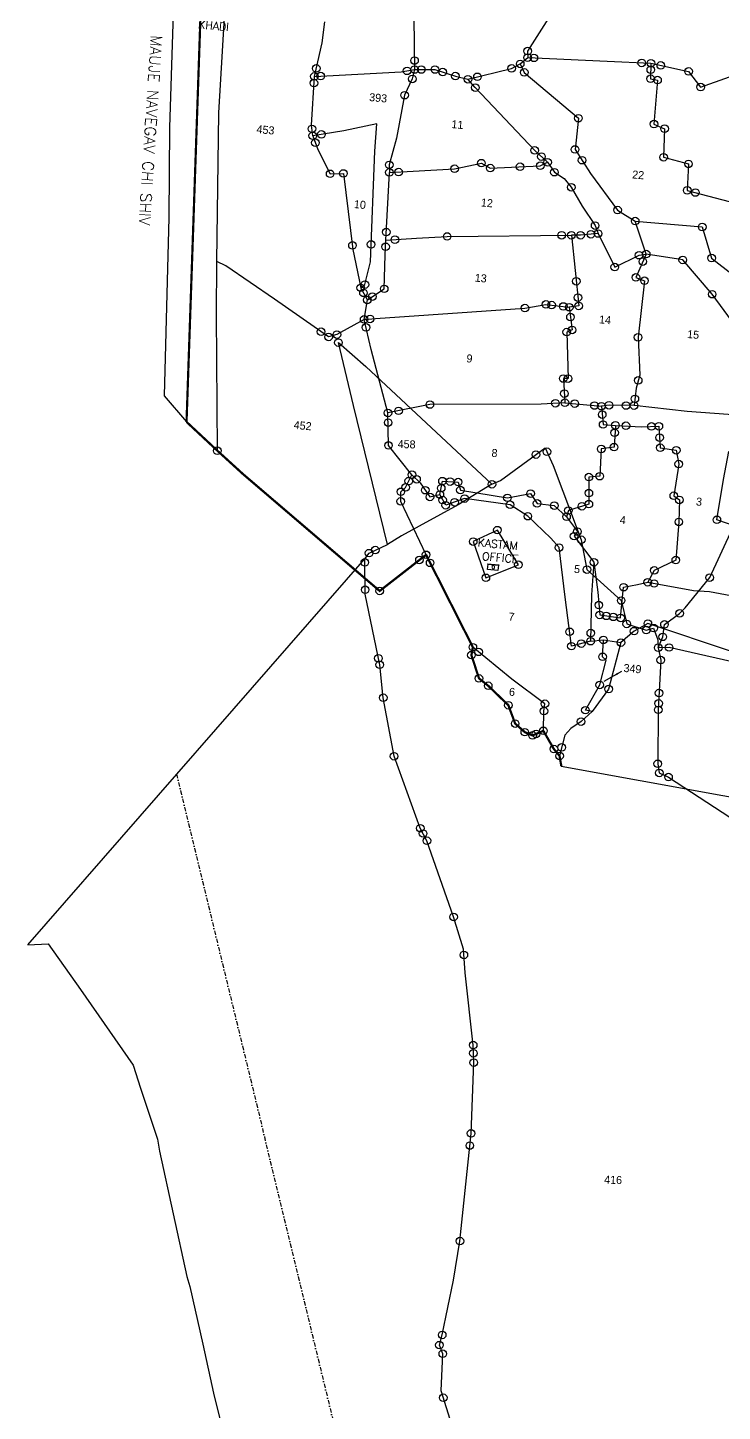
# Model space of a CAD drawing. Header units: metres. Extents: x 289133 to 292218, y 2093453 to 2100632.
# Drawn here: x 289133 to 289961, y 2096164 to 2097813 of the extents above; entities that cross this region are included whole.
import ezdxf
from ezdxf.enums import TextEntityAlignment as Align

# ---------------------------------------------------------------- set-up
doc = ezdxf.new("R2010")
doc.units = ezdxf.units.M
doc.header["$MEASUREMENT"] = 0
doc.linetypes.add('DASHDOT', pattern=[1, 0.5, -0.25, 0, -0.25])
for name, color, linetype in [('OFF', 1, 'Continuous'), ('OTHERS', 1, 'Continuous'), ('POLY_PARCEL', 6, 'Continuous'), ('POLY_WATER', 4, 'Continuous'), ('SYM_ARROW', 1, 'Continuous'), ('SYM_STONE', 1, 'Continuous'), ('TEXT_MAPIN', 7, 'Continuous'), ('TEXT_MAPOUT', 7, 'Continuous'), ('TEXT_PARCEL', 7, 'Continuous'), ('V_BOUND_LINE', 7, 'Continuous'), ('V_BOUND_STREAM_LINE', 7, 'DASHDOT')]:
    doc.layers.add(name, color=color, linetype=linetype)
doc.styles.get("Standard").update_dxf_attribs({"font": 'simplex.shx'})
doc.styles.add('TEXT_MAP', font='', dxfattribs={"height": 1.8})
doc.styles.get('TEXT_MAP').set_extended_font_data('Kruti Dev 050')
doc.dimstyles.get("Standard").update_dxf_attribs({"dimtxt": 0.18, "dimasz": 0.18, "dimexe": 0.18, "dimexo": 0.0625, "dimgap": 0.09, "dimtad": 0, "dimtih": 1, "dimtoh": 1, "dimdec": 4, "dimzin": 0, "dimdsep": 46, "dimtxsty": 'Standard', "dimcen": 0.09, "dimadec": 0, "dimazin": 0, "dimtfac": 1, "dimtdec": 4, "dimtofl": 0, "dimtmove": 0, "dimatfit": 3, "dimfxl": 1, "dimtolj": 1, "dimtzin": 0, "dimarcsym": 0})

# ---------------------------------------------------------------- blocks, each defined once
blk = doc.blocks.new('STONE')
blk.add_circle((0, 0), 0.851)
blk = doc.blocks.new('OFFICE')
for p, q in [((-2.98, 2.85), (2.98, 2.85)), ((-2.98, 2.69), (2.98, 2.69)), ((-2.68, 0), (-2.68, 2.69)), ((2.68, 0), (-2.68, 0)), ((2.14, 2.69), (-2.14, 2.69)), ((2.68, 2.69), (2.68, 0))]:
    blk.add_line(p, q)
for points in [[(-2.98, 2.85), (-2.98, 2.69)], [(2.98, 2.85), (2.98, 2.69)]]:
    blk.add_lwpolyline(points)
blk.add_text('O', height=1.8).set_placement((-0.71, 0.53))
blk = doc.blocks.new('TEXTARROW')
blk.add_leader([(0.04, -0.01), (8.68, -0.01)], dimstyle='Standard', override={"dimtxt": 2.5, "dimasz": 2.5, "dimexe": 1.25, "dimexo": 0.625, "dimgap": 0.625, "dimtad": 1, "dimtih": 0, "dimtoh": 0, "dimzin": 8, "dimcen": 2.5, "dimtofl": 1})

msp = doc.modelspace()

# ---------------------------------------------------------------- linework, layer by layer
for centre in [(289503.4, 2097437.4), (289738.8, 2097303.9), (289751.9, 2097307.4), (289686.3, 2097268.6), (289792.8, 2097202.5), (289539.9, 2097186.5), (289547.4, 2097190.1), (289534.9, 2097175.5), (289799.5, 2097166.8), (289945.8, 2097157.3), (289535.3, 2097142.9), (289840.3, 2097130), (289909.9, 2097114.7), (289846.9, 2097102.1), (289870.1, 2097094.8), (289879, 2097097.1), (289889.8, 2097086.7), (289891.9, 2097101.6), (289884.5, 2097073.8), (289897.3, 2097074), (289551.1, 2097061.1), (289887.4, 2097059), (289552.7, 2097053.4), (289556.9, 2097014.2), (289884.9, 2097007.4), (289885.5, 2097019.7), (289884.5, 2096999.7), (289569.8, 2096944.3), (289883.8, 2096935.4), (289885.7, 2096924.5), (289896.7, 2096919.6), (289601, 2096858.5), (289604.3, 2096852.3), (289608.9, 2096843.7), (289640.7, 2096752.9), (289652.9, 2096707.6), (289664, 2096600.1), (289664.3, 2096590.4), (289664.7, 2096579.3), (289661.5, 2096494.8), (289660, 2096480.4), (289648.2, 2096366.6), (289627.1, 2096254.6), (289623.8, 2096242.5), (289627.8, 2096232.2), (289628.4, 2096179.8)]:
    msp.add_circle(centre, 4.51)
at = {"layer": 'OFF'}
msp.add_line((289133.3, 2096719.8), (289534.8, 2097179.6), dxfattribs=at)
for points in [[(289295.9, 2097374), (289322.5, 2097342.9)], [(289769, 2096932.6), (290440.6, 2096810.7)]]:
    msp.add_lwpolyline(points, dxfattribs=at)
at = {"layer": 'POLY_PARCEL'}
for p, q in [((289521.3, 2097362.5), (289503.4, 2097437.4)), ((289503.4, 2097437.4), (289536.1, 2097409)), ((289536.1, 2097409), (289686.3, 2097268.6)), ((289562.1, 2097196.9), (289521.3, 2097362.5)), ((289696.5, 2097273.2), (289749.9, 2097311.9)), ((289749.9, 2097311.9), (289759.3, 2097290.8)), ((289759.3, 2097290.8), (289792.8, 2097202.5)), ((289686.3, 2097268.6), (289696.5, 2097273.2)), ((289686.3, 2097268.6), (289646, 2097244.1)), ((289646, 2097244.1), (289578.7, 2097207.2)), ((289578.7, 2097207.2), (289562.1, 2097196.9)), ((289945.8, 2097157.3), (289973.1, 2097215.8)), ((289539.9, 2097186.5), (289562.1, 2097196.9)), ((289792.8, 2097202.5), (289799.5, 2097166.8)), ((289534.8, 2097179.6), (289539.9, 2097186.5)), ((289799.5, 2097166.8), (289840.3, 2097130)), ((289916.6, 2097121.1), (289945.8, 2097157.3)), ((289840.3, 2097130), (289846.9, 2097102.1)), ((289891.9, 2097101.6), (289909.9, 2097114.7)), ((289909.9, 2097114.7), (289916.6, 2097121.1)), ((289846.9, 2097102.1), (289870.1, 2097094.8)), ((289870.1, 2097094.8), (289879, 2097097.1)), ((289879, 2097097.1), (289884.1, 2097083.3)), ((289889.8, 2097086.7), (289891.9, 2097101.6)), ((289884.1, 2097083.3), (289884.5, 2097073.8)), ((289884.5, 2097073.8), (289889.8, 2097086.7)), ((289897.3, 2097074), (289884.5, 2097073.8)), ((289884.5, 2097073.8), (289887.4, 2097059)), ((289887.4, 2097059), (289884.5, 2096999.7)), ((289999.7, 2097050.6), (289897.3, 2097074)), ((289884.5, 2096999.7), (289883.8, 2096935.4)), ((289883.8, 2096935.4), (289885.7, 2096924.5)), ((289885.7, 2096924.5), (289896.7, 2096919.6)), ((289896.7, 2096919.6), (289998.3, 2096852.9))]:
    msp.add_line(p, q, dxfattribs=at)
for points in [[(289593.1, 2097958.2), (289592.3, 2097885.7), (289594.2, 2097762.9)], [(289785.2, 2097873.6), (289728.9, 2097784.9), (289729, 2097777.1)], [(289474.8, 2097754.7), (289484, 2097794.7), (289487.1, 2097819.6)], [(289657.7, 2097751.3), (289709.8, 2097764.3), (289720, 2097769.6)], [(289720, 2097769.6), (289729, 2097777.1)], [(289720, 2097769.6), (289724.9, 2097759.5), (289789.3, 2097704.9), (289785.3, 2097667.6), (289803.9, 2097639.1), (289836.1, 2097595.4), (289857, 2097582.3)], [(289729, 2097777.1), (289823.6, 2097772.7), (289875.7, 2097770.3)], [(289875.7, 2097770.3), (289875.4, 2097751.9), (289883.6, 2097750.3), (289879.4, 2097697.9), (289892.1, 2097692.4), (289890.9, 2097658.3), (289920.5, 2097650.4), (289919.1, 2097618.9), (290026.7, 2097590.4)], [(289875.7, 2097770.3), (289920.6, 2097760.7), (289935, 2097742), (289969.5, 2097754.1), (290038.4, 2097765.2)], [(289472.9, 2097683.9), (289471.4, 2097696.5), (289474.8, 2097754.7)], [(289474.8, 2097754.7), (289578.2, 2097760.1), (289594.2, 2097762.9)], [(289594.2, 2097762.9), (289591.5, 2097751.7), (289582.3, 2097732.3), (289572.5, 2097681), (289564, 2097649.3), (289564.2, 2097640.3)], [(289594.2, 2097762.9), (289618.4, 2097762.9), (289642.8, 2097755.1), (289657.7, 2097751.3)], [(289752.6, 2097652.3), (289737.3, 2097666.5), (289666.5, 2097741.3), (289657.7, 2097751.3)], [(289530, 2097502.7), (289535.1, 2097506.6), (289541.5, 2097533.7), (289546.9, 2097665.5), (289549.4, 2097698.3), (289509.9, 2097689.9), (289472.9, 2097683.9)], [(289472.9, 2097683.9), (289479, 2097667.6), (289493.6, 2097638.6), (289509.4, 2097639), (289520.8, 2097548.3), (289530, 2097502.7)], [(289564.2, 2097640.3), (289641.9, 2097644.6), (289673.8, 2097651.3), (289684.3, 2097645.5), (289743.9, 2097648.2), (289752.6, 2097652.3)], [(289752.6, 2097652.3), (289760.8, 2097640.5), (289772.4, 2097632.9), (289780.8, 2097622.5), (289793.7, 2097599.9), (289809.3, 2097576.9), (289812.8, 2097567.4)], [(289560, 2097559.4), (289564.2, 2097640.3)], [(289870.1, 2097543), (289857, 2097582.3)], [(289857, 2097582.3), (289936.9, 2097575.2), (289948.1, 2097538.2), (290012.8, 2097488.1), (290019.1, 2097489.8)], [(289537.9, 2097488.3), (289558, 2097501.5), (289559.3, 2097541.8), (289560, 2097559.4)], [(289560, 2097559.4), (289596.3, 2097561.9), (289633, 2097563.9), (289781, 2097565.4)], [(289781, 2097565.4), (289789.8, 2097481.1), (289778.5, 2097479.6)], [(289812.8, 2097567.4), (289792, 2097565.3), (289781, 2097565.4)], [(289812.8, 2097567.4), (289832.6, 2097527.4), (289861.6, 2097541.6), (289870.1, 2097543)], [(289870.1, 2097543), (289857.9, 2097515.1), (289868.1, 2097511.1), (289860.4, 2097443.7), (289862.4, 2097398.5), (289858, 2097383.1), (289855.7, 2097362.3)], [(290011, 2097348.6), (290005.8, 2097404.3), (289994.2, 2097437.4), (289977.4, 2097456.1), (289948.7, 2097495.1), (289913.6, 2097536), (289870.1, 2097543)], [(289369.4, 2097528.8), (289358.5, 2097534.2)], [(289534.1, 2097465.1), (289501.7, 2097446.9), (289491.8, 2097444.2), (289427.1, 2097489), (289369.4, 2097528.8)], [(289537.9, 2097488.3), (289530, 2097502.7)], [(289534.1, 2097465.1), (289537.9, 2097488.3)], [(289534.1, 2097465.1), (289547.8, 2097466.1), (289725.7, 2097478.6), (289750.6, 2097483), (289778.5, 2097479.6)], [(289778.5, 2097479.6), (289781.8, 2097452.5), (289775.4, 2097450), (289777.1, 2097394.5), (289771.4, 2097394.6), (289773.3, 2097365.8)], [(289562.5, 2097353.6), (289542.4, 2097429.2), (289534.1, 2097465.1)], [(289773.3, 2097365.8), (289745, 2097363.9), (289612.4, 2097363.6), (289562.5, 2097353.6)], [(289773.3, 2097365.8), (289816.7, 2097361.6)], [(289855.7, 2097362.3), (289825.8, 2097362.7), (289816.7, 2097361.6)], [(289816.7, 2097361.6), (289818.8, 2097339.8), (289833.4, 2097338.8)], [(290011, 2097348.6), (289918.9, 2097355.4), (289855.7, 2097362.3)], [(289591, 2097280), (289563.1, 2097314.9), (289562.5, 2097353.6)], [(289833.4, 2097338.8), (289831.8, 2097312.8), (289816.6, 2097310.6), (289814.7, 2097278.2), (289801.8, 2097277.2), (289801.8, 2097244.9), (289777.4, 2097237.3), (289775.2, 2097229.9)], [(289833.4, 2097338.8), (289865.1, 2097337)], [(289871.9, 2097151.7), (289926.4, 2097142), (289945.7, 2097140.8), (289977.3, 2097134.9), (289977.6, 2097203.9), (289978.4, 2097217.9), (289954.3, 2097226.2), (289962.3, 2097274.2), (289968.5, 2097307.8), (290011.5, 2097303.7), (290011, 2097348.6)], [(289865.1, 2097337), (289885.2, 2097337.7), (289886.9, 2097312.1), (289906, 2097309.1), (289908.9, 2097292.6), (289903, 2097254.9), (289909.6, 2097249.9), (289909, 2097223.6), (289905.4, 2097178.2), (289879.7, 2097165.9), (289871.9, 2097151.7)], [(289607.9, 2097184.5), (289577.7, 2097248.2), (289577.8, 2097259.6), (289583.5, 2097264.8), (289591, 2097280)], [(289591, 2097280), (289600.7, 2097270.4), (289612.5, 2097253.5), (289624.3, 2097256.2)], [(289624.3, 2097256.2), (289627.4, 2097272.3), (289646.1, 2097271.2), (289648.8, 2097261.7), (289704.7, 2097252.4), (289732.4, 2097257.4), (289740.1, 2097245.8), (289760.6, 2097243.1), (289775.2, 2097229.9)], [(289803.9, 2097081.5), (289781, 2097075.6), (289773.4, 2097133.8), (289766.3, 2097193.1), (289756.7, 2097204.3), (289729.1, 2097230.5), (289707.9, 2097244.2), (289653.7, 2097251.5), (289631.3, 2097243.5), (289624.3, 2097256.2)], [(289775.2, 2097229.9), (289788.2, 2097212.1), (289784.2, 2097206.7), (289807.8, 2097175.6)], [(289807.8, 2097175.6), (289804.9, 2097136.8), (289803.9, 2097081.5)], [(289807.8, 2097175.6), (289812.4, 2097139.8), (289814.8, 2097112.8), (289839.6, 2097109.3), (289843.2, 2097145.9), (289859.8, 2097149.2), (289871.9, 2097151.7)], [(290003.3, 2097059.4), (289974.2, 2097068.6), (289872.1, 2097102.6), (289855.7, 2097093.5), (289840, 2097079.9)], [(289805.9, 2096997.7), (289797.7, 2096999.3), (289814.8, 2097029.4), (289822.3, 2097059.1), (289818.2, 2097062.9), (289819.1, 2097083.1)], [(289803.9, 2097081.5), (289819.1, 2097083.1)], [(289840, 2097079.9), (289825.4, 2097024.5), (289805.9, 2096997.7)], [(289819.1, 2097083.1), (289840, 2097079.9)], [(289747.6, 2096974.7), (289748.3, 2096998.3), (289749.5, 2097007), (289709.9, 2097036.4), (289663.6, 2097074.4)], [(289805.9, 2096997.7), (289792.5, 2096985.7), (289780.4, 2096977.5), (289773.1, 2096969.4), (289766.9, 2096944.8)]]:
    msp.add_lwpolyline(points, dxfattribs=at)
msp.add_lwpolyline([(289664, 2097200.2), (289679.1, 2097157.1), (289717.9, 2097172.6), (289692.9, 2097213.9)], close=True, dxfattribs=at)
at = {"layer": 'POLY_WATER'}
for p, q in [((289534.9, 2097175.5), (289534.8, 2097179.6)), ((289535.3, 2097137.4), (289534.9, 2097175.5)), ((289552.7, 2097053.4), (289535.3, 2097137.4)), ((289556.9, 2097014.2), (289552.7, 2097053.4)), ((289569.8, 2096944.3), (289556.9, 2097014.2)), ((289601, 2096858.5), (289569.8, 2096944.3)), ((289608.9, 2096843.7), (289601, 2096858.5)), ((289640.7, 2096752.9), (289608.9, 2096843.7)), ((289652.4, 2096714.4), (289640.7, 2096752.9)), ((289133.3, 2096719.8), (289157.5, 2096721)), ((289157.5, 2096721), (289196.3, 2096666.2)), ((289654.5, 2096686.1), (289652.4, 2096714.4)), ((289664, 2096600.1), (289654.5, 2096686.1)), ((289196.3, 2096666.2), (289258.9, 2096576.2)), ((289664.7, 2096579.3), (289664, 2096600.1)), ((289258.9, 2096576.2), (289267.5, 2096548.6)), ((289661.5, 2096494.8), (289664.7, 2096579.3)), ((289267.5, 2096548.6), (289288.1, 2096488.1)), ((289288.1, 2096488.1), (289290.2, 2096473.7)), ((289648.2, 2096366.6), (289661.5, 2096494.8)), ((289290.2, 2096473.7), (289322.8, 2096324.4)), ((289640.5, 2096320.1), (289648.2, 2096366.6)), ((289322.8, 2096324.4), (289326.3, 2096312.5)), ((289627.1, 2096254.6), (289640.5, 2096320.1)), ((289326.3, 2096312.5), (289341.9, 2096243.5)), ((289623.8, 2096242.5), (289627.1, 2096254.6)), ((289341.9, 2096243.5), (289354.5, 2096185.1)), ((289627.8, 2096232.2), (289623.8, 2096242.5)), ((289625.8, 2096187.9), (289627.8, 2096232.2)), ((289354.5, 2096185.1), (289369.2, 2096127)), ((289652.7, 2096102), (289625.8, 2096187.9))]:
    msp.add_line(p, q, dxfattribs=at)
for points in [[(289309.6, 2097929.1), (289302.1, 2097693.6), (289301.4, 2097586.5)], [(289358.5, 2097534.2), (289360.8, 2097711.1), (289374.2, 2097932)], [(289301.4, 2097586.5), (289295.9, 2097374)], [(289359.2, 2097308.6), (289358.2, 2097470.6), (289358.5, 2097534.2)]]:
    msp.add_lwpolyline(points, dxfattribs=at)
at = {"layer": 'V_BOUND_LINE', "const_width": 2.65}
for points in [[(289359.2, 2097308.6), (289389.9, 2097280.6), (289552.6, 2097141.4), (289607.9, 2097184.5)], [(289607.9, 2097184.5), (289663.6, 2097074.4)], [(289663.6, 2097074.4), (289661.9, 2097064.9), (289670.9, 2097037.2), (289681.9, 2097028.4), (289705.9, 2097005.2), (289714, 2096983.3), (289725.5, 2096973.1), (289734.8, 2096969.2), (289747.6, 2096974.7)], [(289766.9, 2096944.8), (289760.2, 2096952.9), (289747.6, 2096974.7)], [(289766.9, 2096944.8), (289769, 2096932.6)]]:
    msp.add_lwpolyline(points, dxfattribs=at)
at = {"layer": 'V_BOUND_STREAM_LINE', "ltscale": 10}
msp.add_line((289310.7, 2096923), (289506.3, 2096114.4), dxfattribs=at)
at = {"layer": 'V_BOUND_STREAM_LINE', "ltscale": 10, "const_width": 2.65, "flags": 128}
for points in [[(289322.5, 2097342.9), (289342.7, 2097930.9)], [(289322.5, 2097342.9), (289359.2, 2097308.6)]]:
    msp.add_lwpolyline(points, dxfattribs=at)

# ---------------------------------------------------------------- block references
at = {"layer": 'OTHERS', "xscale": 2.305066399995852, "yscale": 2.305066399995852, "zscale": 2.305066399995852, "rotation": 354.9656378856341}
msp.add_blockref('OFFICE', (289687.3, 2097166.5), dxfattribs=at)
at = {"layer": 'SYM_ARROW', "xscale": 2.791438101821021, "yscale": 2.791438101821021, "zscale": 2.791438101821021, "rotation": 210.1190042006846}
msp.add_blockref('TEXTARROW', (289840.7, 2097045.5), dxfattribs=at)
at = {"layer": 'SYM_STONE', "xscale": 5.299400462306718, "yscale": 5.299400462306718, "zscale": 5.299400462306718, "rotation": 354.9656378856341}
for p in [(289728.9, 2097784.9), (289477, 2097764.3), (289594.1, 2097773.6), (289594.2, 2097762.9), (289602.2, 2097762.9), (289618.4, 2097762.9), (289709.8, 2097764.3), (289720, 2097769.6), (289729, 2097777.1), (289736.3, 2097776.8), (289864.8, 2097770.8), (289875.6, 2097762.6), (289875.7, 2097770.3), (289887.5, 2097767.8), (289474.3, 2097746.8), (289474.8, 2097754.7), (289482.3, 2097755.1), (289585.2, 2097761.3), (289591.5, 2097751.7), (289627.8, 2097759.9), (289642.8, 2097755.1), (289657.7, 2097751.3), (289669.1, 2097754.2), (289724.9, 2097759.5), (289875.4, 2097751.9), (289883.6, 2097750.3), (289920.6, 2097760.7), (289582.3, 2097732.3), (289666.5, 2097741.3), (289935, 2097742), (289789.3, 2097704.9), (289879.4, 2097697.9), (289471.9, 2097692.2), (289472.9, 2097683.9), (289483.2, 2097685.6), (289892.1, 2097692.4), (289476, 2097675.6), (289737.3, 2097666.5), (289785.3, 2097667.6), (289564, 2097649.3), (289673.8, 2097651.3), (289719.9, 2097647.1), (289743.9, 2097648.2), (289745.3, 2097659.1), (289752.6, 2097652.3), (289793.7, 2097654.8), (289890.9, 2097658.3), (289920.5, 2097650.4), (289493.6, 2097638.6), (289509.4, 2097639), (289564.2, 2097640.3), (289575.2, 2097640.7), (289641.9, 2097644.6), (289684.3, 2097645.5), (289760.8, 2097640.5), (289780.8, 2097622.5), (289919.1, 2097618.9), (289928.7, 2097616.3), (289836.1, 2097595.4), (289857, 2097582.3), (289560.5, 2097569.1), (289769.4, 2097565.3), (289781, 2097565.4), (289792, 2097565.3), (289804.2, 2097566.5), (289809.3, 2097576.9), (289812.8, 2097567.4), (289936.9, 2097575.2), (289520.2, 2097553.3), (289542.3, 2097554.4), (289559.7, 2097551.6), (289570.8, 2097560.1), (289633, 2097563.9), (289861.6, 2097541.6), (289866.1, 2097533.9), (289870.1, 2097543), (289913.6, 2097536), (289948.1, 2097538.2), (289832.6, 2097527.4), (289857.9, 2097515.1), (289530, 2097502.7), (289535.1, 2097506.6), (289558, 2097501.5), (289786.8, 2097510.5), (289868.1, 2097511.1), (289533.3, 2097496.7), (289537.9, 2097488.3), (289543.9, 2097492.3), (289750.6, 2097483), (289757.4, 2097482.2), (289788.8, 2097491.1), (289948.7, 2097495.1), (289541.2, 2097465.6), (289725.7, 2097478.6), (289771.4, 2097480.5), (289778.5, 2097479.6), (289779.9, 2097467.8), (289789.8, 2097481.1), (289482.8, 2097450.4), (289534.1, 2097465.1), (289536.3, 2097455.5), (289775.4, 2097450), (289781.8, 2097452.5), (289491.8, 2097444.2), (289501.7, 2097446.9), (289860.4, 2097443.7), (289771.4, 2097394.6), (289777.1, 2097394.5), (289860.6, 2097392.4), (289772.6, 2097376.6), (289856.6, 2097370.4), (289562.5, 2097353.6), (289575.2, 2097356.1), (289612.4, 2097363.6), (289762, 2097365.1), (289773.3, 2097365.8), (289785, 2097364.7), (289808.5, 2097362.4), (289816.7, 2097361.6), (289817.7, 2097351.6), (289825.8, 2097362.7), (289846.1, 2097362.4), (289855.7, 2097362.3), (289562.7, 2097342.1), (289818.8, 2097339.8), (289833.4, 2097338.8), (289846, 2097338.3), (289876.4, 2097337.6), (289885.2, 2097337.7), (289832.5, 2097329.9), (289886.1, 2097324.2), (289359.2, 2097308.6), (289563.1, 2097314.9), (289816.6, 2097310.6), (289831.8, 2097312.8), (289886.9, 2097312.1), (289906, 2097309.1), (289908.9, 2097292.6), (289587.2, 2097272.3), (289591, 2097280), (289596.5, 2097274.5), (289627.4, 2097272.3), (289636.5, 2097271.8), (289646.1, 2097271.2), (289801.8, 2097277.2), (289814.7, 2097278.2), (289577.8, 2097259.6), (289583.5, 2097264.8), (289606.9, 2097261.5), (289612.5, 2097253.5), (289624.3, 2097256.2), (289625.9, 2097263.9), (289648.8, 2097261.7), (289653.7, 2097251.5), (289704.7, 2097252.4), (289732.4, 2097257.4), (289801.8, 2097258), (289903, 2097254.9), (289577.7, 2097248.2), (289627.6, 2097249.7), (289631.3, 2097243.5), (289641.9, 2097247.1), (289707.9, 2097244.2), (289740.1, 2097245.8), (289760.6, 2097243.1), (289777.4, 2097237.3), (289793.5, 2097242.3), (289801.8, 2097244.9), (289909.6, 2097249.9), (289729.1, 2097230.5), (289775.2, 2097229.9), (289909, 2097223.6), (289954.3, 2097226.2), (289692.9, 2097213.9), (289784.2, 2097206.7), (289788.2, 2097212.1), (289664, 2097200.2), (289766.3, 2097193.1), (289600, 2097178.4), (289607.9, 2097184.5), (289612.7, 2097174.9), (289717.9, 2097172.6), (289807.8, 2097175.6), (289905.4, 2097178.2), (289679.1, 2097157.1), (289879.7, 2097165.9), (289552.6, 2097141.4), (289843.2, 2097145.9), (289871.9, 2097151.7), (289879.6, 2097150.3), (289813.7, 2097124.6), (289814.8, 2097112.8), (289822.5, 2097111.7), (289830.8, 2097110.5), (289839.6, 2097109.3), (289778.8, 2097092.7), (289804.1, 2097091.2), (289855.7, 2097093.5), (289872.1, 2097102.6), (289663.6, 2097074.4), (289781, 2097075.6), (289792.8, 2097078.6), (289803.9, 2097081.5), (289819.1, 2097083.1), (289840, 2097079.9), (289661.9, 2097064.9), (289670.4, 2097068.8), (289818.2, 2097062.9), (289670.9, 2097037.2), (289681.9, 2097028.4), (289814.8, 2097029.4), (289825.4, 2097024.5), (289705.9, 2097005.2), (289749.5, 2097007), (289748.3, 2096998.3), (289797.7, 2096999.3), (289714, 2096983.3), (289725.5, 2096973.1), (289738.9, 2096971), (289747.6, 2096974.7), (289792.5, 2096985.7), (289734.8, 2096969.2), (289769.4, 2096954.9), (289760.2, 2096952.9), (289766.9, 2096944.8)]:
    msp.add_blockref('STONE', p, dxfattribs=at)

# ---------------------------------------------------------------- texts
at = {"layer": 'TEXT_MAPIN'}
for s, p in [('KHADI', (289336, 2097812)), ('KASTAM', (289669, 2097194.6)), ('OFFICE', (289674.2, 2097178.2))]:
    msp.add_text(s, height=9.54, rotation=354.9656, dxfattribs=at).set_placement(p)
at = {"layer": 'TEXT_MAPOUT'}
msp.add_text('MAUJE NAVEGAV CHI SHIV', height=13.249, rotation=266.3137, dxfattribs=at).set_placement((289280.2, 2097804.3))
at = {"layer": 'TEXT_PARCEL', "style": 'TEXT_MAP'}
for s, height, rotation, p in [('393', 9.54, 354.9656, (289550.8, 2097729.2)), ('11', 9.54, 354.9656, (289645.3, 2097697.3)), ('453', 9.54, 354.9656, (289416.6, 2097691)), ('22', 9.54, 354.9656, (289860.6, 2097637.4)), ('10', 9.54, 354.9656, (289529.1, 2097602)), ('12', 9.54, 354.9656, (289680.4, 2097604)), ('13', 9.54, 354.9656, (289673.1, 2097514.3)), ('14', 9.54, 354.9656, (289821.1, 2097464.6)), ('15', 9.54, 354.9656, (289926.1, 2097447)), ('9', 9.54, 354.9656, (289659.6, 2097418.5)), ('452', 9.54, 354.9656, (289460.9, 2097338.5)), ('458', 9.53, 358.1979, (289584.7, 2097316.3)), ('8', 9.54, 354.9656, (289689.4, 2097305.8)), ('3', 9.54, 354.9656, (289933.1, 2097247.8)), ('4', 9.54, 354.9656, (289842.3, 2097226)), ('5', 9.54, 354.9656, (289787.8, 2097167.4)), ('7', 9.54, 354.9656, (289709.7, 2097110.7)), ('349', 9.54, 354.9656, (289853.8, 2097048.8)), ('6', 9.54, 354.9656, (289710.3, 2097021.1)), ('416', 9.53, 358.1979, (289830.7, 2096439.5))]:
    msp.add_text(s, height=height, rotation=rotation, dxfattribs=at).set_placement(p, align=Align.MIDDLE)

doc.saveas('drawing.dxf')
